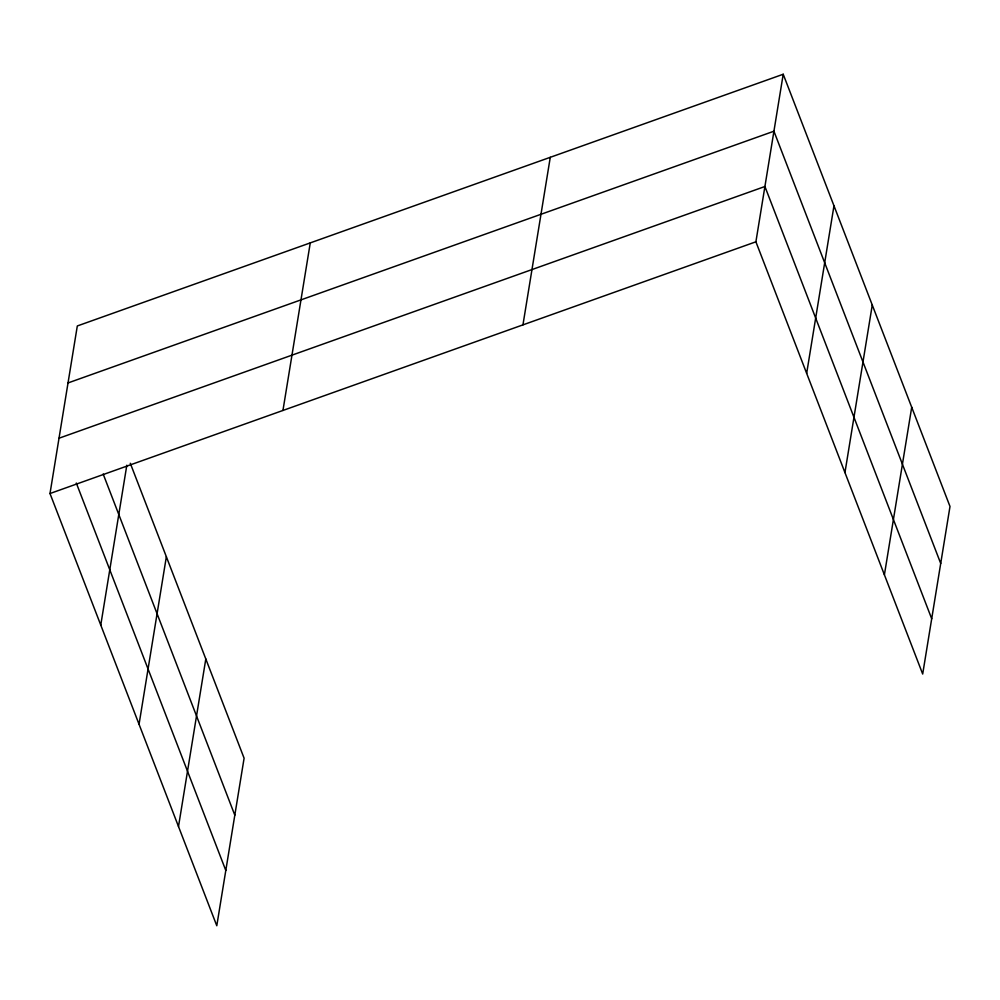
<?xml version="1.0" encoding="UTF-8"?>
<svg xmlns="http://www.w3.org/2000/svg" width="1000" height="1000" viewBox="0 0 1000 1000"><rect width="100%" height="100%" fill="white"/><g stroke="black" fill="none" stroke-linecap="round" stroke-linejoin="round"><path stroke-width="1.5" d="M130.287 463.263L244.1 758.2L216.788 925.75L50 493.525L77.312 325.962L783.213 74.25L950 506.475L922.688 674.038L755.9 241.8L783.213 74.25M100.763 625.062L126.825 465.213M139.05 724.287L166.363 556.737M178.5 826.525L205.812 658.975M282.95 410.45L310.262 242.9M522.95 324.875L550.275 157.312M806.663 373.35L833.975 205.787M844.95 472.575L872.262 305.025M884.4 574.8L911.712 407.25M68.025 382.938L773.925 131.225L940.713 563.45M59.013 438.225L764.912 186.513L931.7 618.737M50 493.525L755.9 241.8M103.162 474L234.812 815.163M76.3 483.038L225.8 870.45"/></g></svg>
